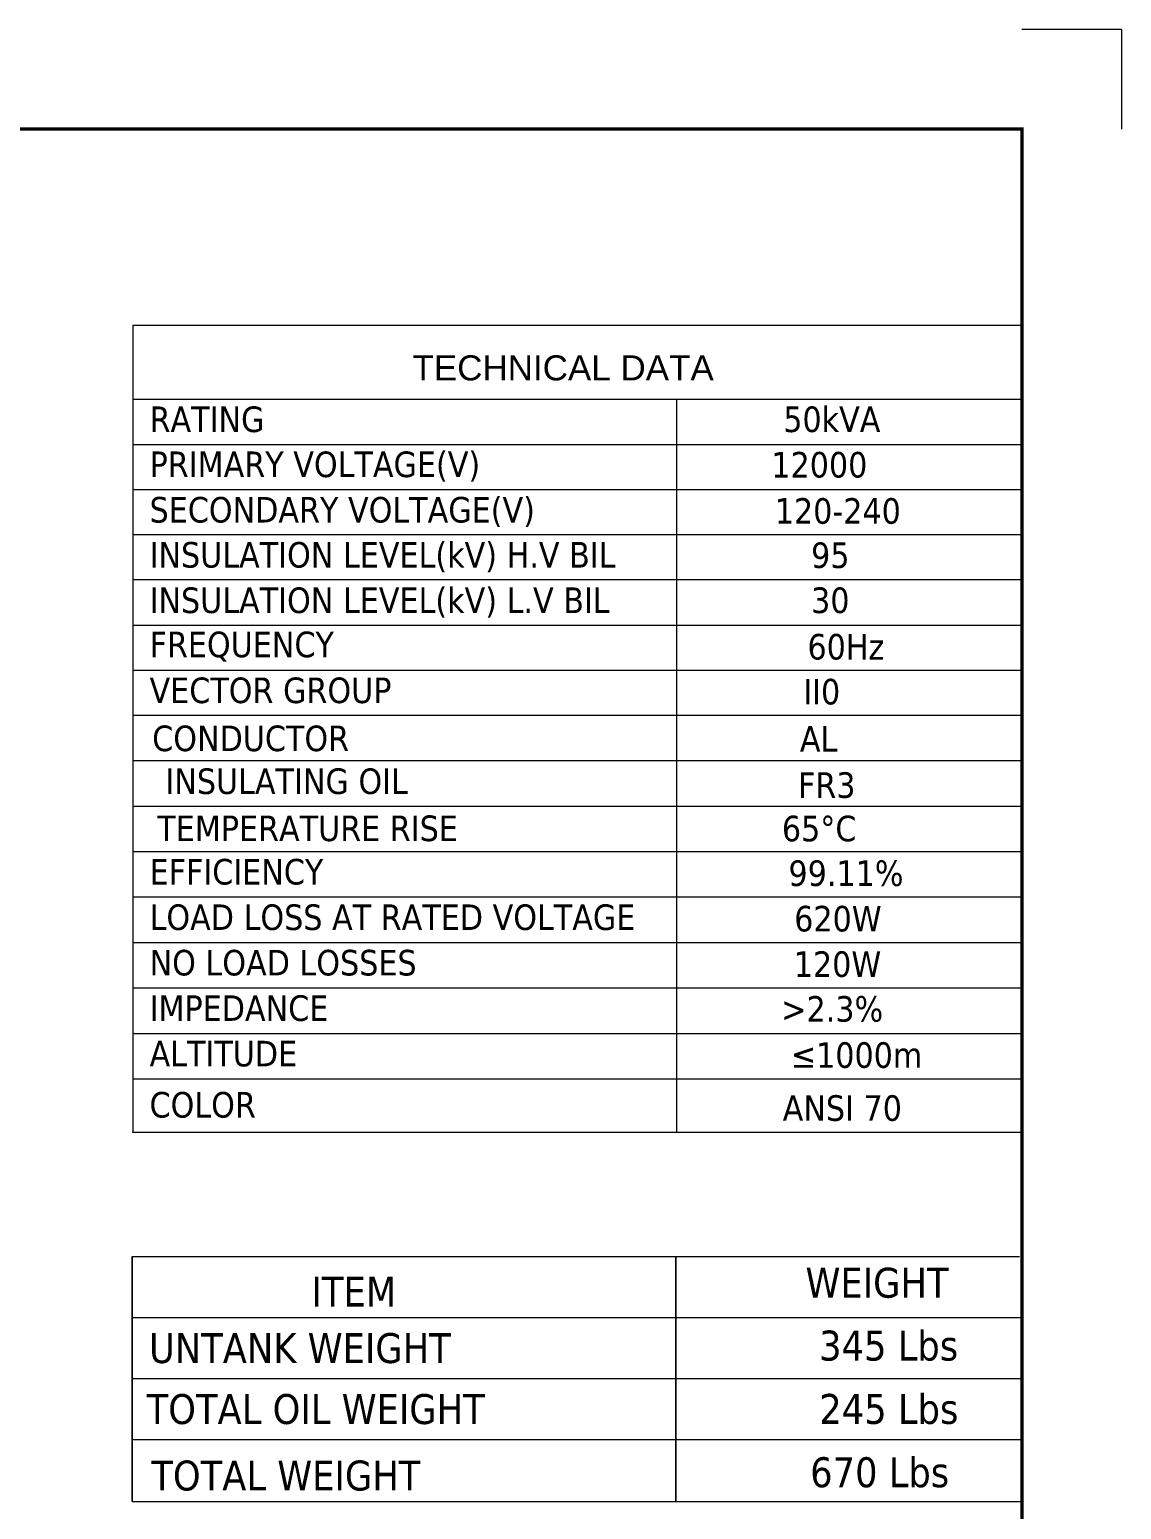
# Model space of a CAD drawing. Header units: millimetres. Extents: x 89051 to 218395, y -330386 to -125649.
# Drawn here: x 93949 to 95682, y -127998 to -125649 of the extents above; entities that cross this region are included whole.
import ezdxf
from ezdxf.enums import TextEntityAlignment as Align

# ---------------------------------------------------------------- set-up
doc = ezdxf.new("R2010")
doc.units = ezdxf.units.MM
doc.header["$LTSCALE"] = 13
doc.layers.add('1', color=4, linetype='Continuous')
doc.layers.add('6文字层', color=3, linetype='Continuous')
doc.layers.add('paper', color=254, linetype='Continuous', plot=False)
doc.layers.add('铁心', color=3, linetype='Continuous', lineweight=0)
doc.styles.add('PDF Arial', font='arial.ttf')
doc.styles.add('Tahoma$001', font='tahoma.ttf', dxfattribs={"height": 2.159784})
doc.styles.add('Tahoma_txtstyle_30.51_0_0', font='tahoma.ttf')

msp = doc.modelspace()

# ---------------------------------------------------------------- linework, layer by layer
at = {"layer": '1', "color": 0, "lineweight": 40, "const_width": 5.53}
msp.add_lwpolyline([(89461.81, -130163.9), (95524.09, -130163.9), (95524.09, -125806.63), (89461.81, -125806.63), (89461.81, -130163.9)], dxfattribs=at)
at = {"layer": '6文字层', "lineweight": 13}
for points in [[(94112.35, -126118.08), (95524.95, -126118.08)], [(94112.35, -126118.08), (94112.35, -127398.97)], [(95524.95, -126118.08), (95524.95, -127398.57)]]:
    msp.add_lwpolyline(points, dxfattribs=at)
at = {"layer": 'paper', "lineweight": 13}
for q in [(95524.09, -125648.76), (95681.97, -125806.63)]:
    msp.add_line((95681.97, -125648.76), q, dxfattribs=at)
at = {"layer": '铁心', "lineweight": 13}
for p, q in [((94111.49, -127596.46), (94111.49, -127725.74)), ((94111.49, -127725.74), (94111.49, -127596.46)), ((94111.49, -127596.46), (95519.94, -127596.46)), ((94974.64, -127596.46), (94974.64, -127725.74)), ((94974.64, -127725.74), (94974.64, -127596.46)), ((94111.49, -127692.96), (95524.09, -127692.96)), ((94111.49, -127875.05), (94111.49, -127725.74)), ((94111.49, -127725.74), (94111.49, -127875.05)), ((94974.64, -127875.05), (94974.64, -127725.74)), ((94974.64, -127725.74), (94974.64, -127875.05)), ((94111.49, -127789.86), (95524.09, -127789.86)), ((94111.49, -127985.27), (94111.49, -127875.05)), ((94111.49, -127875.05), (94111.49, -127985.27)), ((94974.64, -127985.27), (94974.64, -127875.05)), ((94974.64, -127875.05), (94974.64, -127985.27)), ((94111.49, -127886.76), (95524.09, -127886.76)), ((94111.49, -127985.27), (95524.09, -127985.27))]:
    msp.add_line(p, q, dxfattribs=at)
for points in [[(94112.35, -126235.18), (95524.95, -126235.18)], [(94975.49, -126235.18), (94975.49, -127398.97)], [(94112.35, -126307.35), (95524.95, -126307.35)], [(94112.35, -126378.84), (95524.95, -126378.84)], [(94112.35, -126450.33), (95524.95, -126450.33)], [(94112.35, -126521.81), (95524.95, -126521.81)], [(94112.35, -126593.98), (95524.95, -126593.98)], [(94112.35, -126665.47), (95524.95, -126665.47)], [(94112.35, -126736.95), (95524.95, -126736.95)], [(94112.35, -126809.12), (95524.95, -126809.12)], [(94112.35, -126881.29), (95524.95, -126881.29)], [(94112.35, -126953.46), (95524.95, -126953.46)], [(94112.35, -127025.63), (95524.95, -127025.63)], [(94112.35, -127097.79), (95524.95, -127097.79)], [(94112.35, -127169.96), (95524.95, -127169.96)], [(94112.35, -127242.13), (95524.95, -127242.13)], [(94112.35, -127314.3), (95524.95, -127314.3)], [(94112.35, -127314.3), (95524.95, -127314.3)], [(95524.95, -127314.3), (95524.95, -127482.85)], [(94111.49, -127398.97), (95524.09, -127398.97)]]:
    msp.add_lwpolyline(points, dxfattribs=at)

# ---------------------------------------------------------------- texts
for s, height, style, p in [('TECHNICAL DATA', 39.7655, 'PDF Arial', (94556.44, -126205.6)), ('RATING', 40.606, 'Tahoma$001', (94139.07, -126287.61)), ('50kVA', 40.606, 'Tahoma$001', (95145.12, -126287.61)), ('PRIMARY VOLTAGE(V)', 40.6063, 'Tahoma$001', (94139.07, -126359.1)), ('   12000 ', 40.606, 'Tahoma$001', (95080.54, -126359.78)), ('SECONDARY VOLTAGE(V)', 40.6063, 'Tahoma$001', (94139.07, -126431.26)), ('120-240', 40.606, 'Tahoma$001', (95131.65, -126433.16)), ('INSULATION LEVEL(kV) H.V BIL', 40.6063, 'Tahoma$001', (94139.07, -126502.75)), ('95', 40.606, 'Tahoma$001', (95189.36, -126503.43)), ('INSULATION LEVEL(kV) L.V BIL', 40.6063, 'Tahoma$001', (94139.07, -126574.92)), ('30', 40.606, 'Tahoma$001', (95189.36, -126574.92)), ('FREQUENCY', 40.606, 'Tahoma$001', (94139.07, -126645.04)), ('60Hz', 40.606, 'Tahoma$001', (95183.53, -126648.71)), ('VECTOR GROUP', 40.6063, 'Tahoma$001', (94139.07, -126717.89)), ('II0', 40.606, 'Tahoma$001', (95176.84, -126720)), ('CONDUCTOR', 40.606, 'Tahoma$001', (94143.25, -126794.16)), ('AL', 40.606, 'Tahoma$001', (95171.53, -126794.81)), ('FR3', 40.606, 'Tahoma$001', (95168.43, -126868.31)), ('EFFICIENCY', 40.606, 'Tahoma$001', (94139.07, -127005.88)), ('99.11%%%', 40.606, 'Tahoma$001', (95153.41, -127008.19)), ('LOAD LOSS AT RATED VOLTAGE', 40.6063, 'Tahoma$001', (94139.07, -127078.05)), ('620W', 40.606, 'Tahoma$001', (95162.51, -127080.35)), ('NO LOAD LOSSES', 40.6063, 'Tahoma$001', (94139.07, -127150.22)), ('120W', 40.606, 'Tahoma$001', (95161.82, -127152.52)), ('IMPEDANCE', 40.606, 'Tahoma$001', (94139.07, -127222.38)), ('>2.3%%%', 40.606, 'Tahoma$001', (95141.91, -127223.59)), ('ALTITUDE', 40.606, 'Tahoma$001', (94139.07, -127294.55)), ('≤1000m', 40.606, 'Tahoma$001', (95157.14, -127296.86)), ('COLOR', 40.606, 'Tahoma$001', (94139.01, -127375.81)), ('ANSI 70 ', 40.606, 'Tahoma$001', (95144.23, -127380.99)), ('ITEM', 47.513, 'Tahoma_txtstyle_30.51_0_0', (94396.14, -127675.84)), ('UNTANK WEIGHT', 47.5129, 'Tahoma_txtstyle_30.51_0_0', (94138.12, -127765.48)), ('345 Lbs', 47.513, 'Tahoma_txtstyle_30.51_0_0', (95202.02, -127761.51)), ('245 Lbs', 47.513, 'Tahoma_txtstyle_30.51_0_0', (95202.32, -127862.05)), ('TOTAL OIL WEIGHT', 47.5129, 'Tahoma_txtstyle_30.51_0_0', (94134.42, -127862.23)), ('TOTAL WEIGHT', 47.5129, 'Tahoma_txtstyle_30.51_0_0', (94141.83, -127967.78)), ('670 Lbs', 47.513, 'Tahoma_txtstyle_30.51_0_0', (95187.81, -127962.56))]:
    msp.add_text(s, height=height, dxfattribs=dict(at, style=style)).set_placement(p)
at = {"layer": '铁心', "lineweight": 13, "style": 'Tahoma$001'}
for s, p in [('INSULATING OIL', (94356.71, -126841.91)), ('TEMPERATURE RISE ', (94397.6, -126916.67))]:
    msp.add_text(s, height=40.6063, dxfattribs=at).set_placement(p, align=Align.MIDDLE)
msp.add_text('65%%DC', height=40.606, dxfattribs=at).set_placement((95142.97, -126916.96), align=Align.MIDDLE_LEFT)
at = {"layer": '铁心', "lineweight": 13, "insert": (95180.43, -127614.19), "char_height": 47.513, "width": 562.5922, "attachment_point": 1, "style": 'Tahoma_txtstyle_30.51_0_0'}
msp.add_mtext('WEIGHT', dxfattribs=at)

doc.saveas('drawing.dxf')
